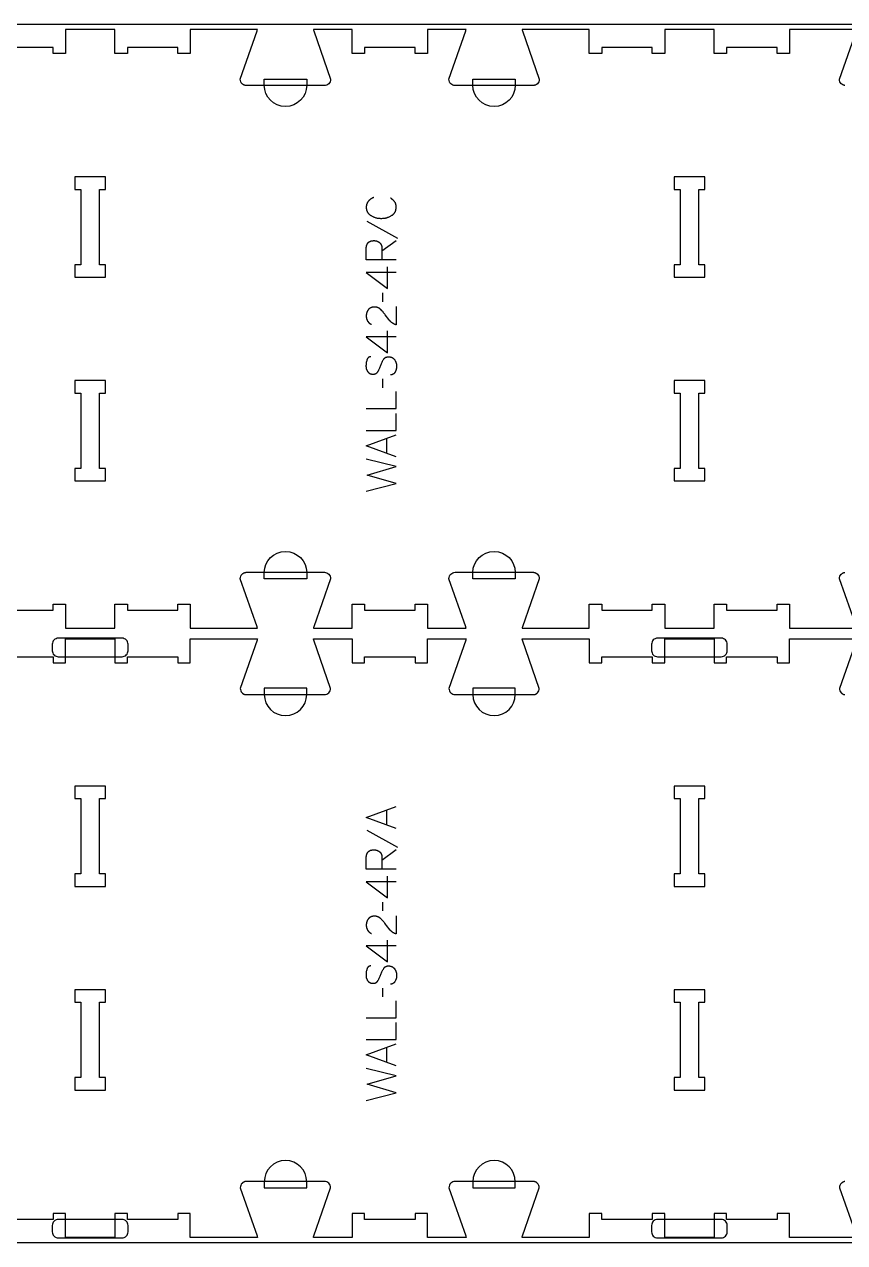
# Model space of a CAD drawing. Extents: x 0 to 4485, y 0 to 10771.
# Drawn here: x 1541 to 2362, y 4349 to 5569 of the extents above; entities that cross this region are included whole.
import ezdxf

# ---------------------------------------------------------------- set-up
doc = ezdxf.new("R2010")
doc.units = 0
for name, color, linetype in [('0_SHEET_SPRUCEPLY_2440X122', 1, 'CONTINUOUS'), ('1_ANYTOOL_1MMDEEP_LABELS_S', 2, 'CONTINUOUS'), ('3_ANYTOOL_CUTTHROUGH_INSID', 4, 'CONTINUOUS'), ('4_ANYTOOL_CUTTHROUGH_OUTSI', 5, 'CONTINUOUS'), ('5_ANYTOOL_HALF_MILL_9MM_IN', 3, 'CONTINUOUS')]:
    doc.layers.add(name, color=color, linetype=linetype)

msp = doc.modelspace()

# ---------------------------------------------------------------- linework, layer by layer
at = {"layer": '0_SHEET_SPRUCEPLY_2440X122'}
msp.add_lwpolyline([(371.7, 5569.4), (371.7, 4349.4), (2811.7, 4349.4), (2811.7, 5569.4)], close=True, dxfattribs=at)
at = {"layer": '1_ANYTOOL_1MMDEEP_LABELS_S', "color": 2}
for points in [[(1890.7, 5396.1), (1890.3, 5396), (1889.9, 5395.8), (1889.5, 5395.6), (1889.1, 5395.4), (1888.7, 5395.2), (1888.4, 5395), (1888, 5394.8), (1887.7, 5394.6), (1887.4, 5394.3), (1887, 5394.1), (1886.7, 5393.8), (1886.4, 5393.5), (1886.1, 5393.3), (1885.8, 5393), (1885.6, 5392.7), (1885.3, 5392.4), (1885.2, 5392.2), (1885, 5392.1), (1884.9, 5391.9), (1884.8, 5391.7), (1884.7, 5391.6), (1884.6, 5391.4), (1884.5, 5391.2), (1884.4, 5391.1), (1884.3, 5390.9), (1884.2, 5390.7), (1884.1, 5390.5), (1884, 5390.3), (1883.9, 5390.2), (1883.8, 5390), (1883.8, 5389.8), (1883.7, 5389.6), (1883.6, 5389.4), (1883.6, 5389.2), (1883.5, 5389), (1883.5, 5388.8), (1883.4, 5388.6), (1883.4, 5388.4), (1883.3, 5388.2), (1883.3, 5388), (1883.3, 5387.8), (1883.2, 5387.6), (1883.2, 5387.4), (1883.2, 5387.1), (1883.2, 5386.9), (1883.2, 5386.7), (1883.2, 5386.5), (1883.2, 5386.3), (1883.2, 5385.9), (1883.2, 5385.6), (1883.2, 5385.3), (1883.2, 5384.9), (1883.3, 5384.6), (1883.3, 5384.3), (1883.4, 5384), (1883.5, 5383.7), (1883.5, 5383.4), (1883.6, 5383.1), (1883.7, 5382.8), (1883.8, 5382.5), (1883.9, 5382.2), (1884, 5382.1), (1884.1, 5381.9), (1884.1, 5381.8), (1884.2, 5381.7), (1884.3, 5381.5), (1884.3, 5381.4), (1884.4, 5381.3), (1884.5, 5381.2), (1884.6, 5381), (1884.7, 5380.9), (1884.7, 5380.8), (1884.8, 5380.7), (1884.9, 5380.5), (1885, 5380.4), (1885.2, 5380.2), (1885.4, 5379.9), (1885.6, 5379.7), (1885.8, 5379.5), (1886, 5379.3), (1886.3, 5379.1), (1886.5, 5378.9), (1886.8, 5378.7), (1887, 5378.5), (1887.3, 5378.3), (1887.6, 5378.1), (1887.9, 5377.9), (1888.5, 5377.6), (1889.1, 5377.3), (1889.7, 5377), (1890.3, 5376.7), (1890.9, 5376.4), (1891.5, 5376.2), (1892.1, 5376), (1892.8, 5375.8), (1893.4, 5375.7), (1894.1, 5375.5), (1894.8, 5375.4), (1895.4, 5375.3), (1896.1, 5375.2), (1896.8, 5375.2), (1897.5, 5375.1), (1898.2, 5375.1), (1898.9, 5375.1), (1899.6, 5375.2), (1900.2, 5375.2), (1900.9, 5375.3), (1901.6, 5375.4), (1902.3, 5375.5), (1902.9, 5375.7), (1903.2, 5375.7), (1903.6, 5375.8), (1903.9, 5375.9), (1904.2, 5376), (1904.5, 5376.1), (1904.8, 5376.2), (1905.1, 5376.3), (1905.5, 5376.5), (1906.1, 5376.7), (1906.7, 5377), (1907.3, 5377.3), (1907.9, 5377.6), (1908.5, 5378), (1908.8, 5378.2), (1909, 5378.3), (1909.3, 5378.5), (1909.6, 5378.7), (1909.8, 5378.9), (1910.1, 5379.1), (1910.3, 5379.4), (1910.5, 5379.6), (1910.7, 5379.8), (1911, 5380), (1911.2, 5380.3), (1911.2, 5380.4), (1911.3, 5380.5), (1911.4, 5380.6), (1911.5, 5380.8), (1911.6, 5380.9), (1911.7, 5381), (1911.8, 5381.2), (1911.8, 5381.3), (1911.9, 5381.4), (1912, 5381.6), (1912.1, 5381.7), (1912.1, 5381.8), (1912.3, 5382.1), (1912.4, 5382.4), (1912.5, 5382.7), (1912.6, 5383), (1912.7, 5383.3), (1912.8, 5383.6), (1912.9, 5383.9), (1912.9, 5384.2), (1913, 5384.5), (1913.1, 5384.9), (1913.1, 5385.2), (1913.1, 5385.5), (1913.2, 5385.9), (1913.2, 5386.2), (1913.2, 5386.6), (1913.2, 5387), (1913.1, 5387.4), (1913.1, 5387.5), (1913.1, 5387.7), (1913.1, 5387.9), (1913.1, 5388.1), (1913, 5388.3), (1913, 5388.4), (1913, 5388.6), (1912.9, 5388.8), (1912.9, 5389), (1912.9, 5389.1), (1912.8, 5389.3), (1912.8, 5389.5), (1912.7, 5389.6), (1912.7, 5389.8), (1912.6, 5389.9), (1912.5, 5390.1), (1912.5, 5390.3), (1912.4, 5390.4), (1912.3, 5390.6), (1912.3, 5390.7), (1912.2, 5390.9), (1912.1, 5391), (1912, 5391.1), (1911.9, 5391.3), (1911.8, 5391.4), (1911.7, 5391.6), (1911.6, 5391.7), (1911.5, 5391.8), (1911.3, 5392.1), (1911.1, 5392.4), (1910.9, 5392.6), (1910.7, 5392.9), (1910.4, 5393.1), (1910.2, 5393.3), (1909.9, 5393.6), (1909.7, 5393.8), (1909.4, 5394), (1909.1, 5394.2), (1908.9, 5394.5), (1908.6, 5394.7), (1908.3, 5394.9), (1908, 5395.1), (1907.7, 5395.3), (1907.3, 5395.4)], [(1883.6, 5372.5), (1914.4, 5355.3)], [(1913.2, 5333.6), (1883.2, 5333.6), (1883.2, 5344.9), (1883.2, 5345.4), (1883.2, 5345.9), (1883.2, 5346.1), (1883.2, 5346.3), (1883.3, 5346.6), (1883.3, 5346.8), (1883.3, 5347), (1883.4, 5347.2), (1883.4, 5347.4), (1883.4, 5347.6), (1883.5, 5347.8), (1883.5, 5348), (1883.6, 5348.2), (1883.7, 5348.4), (1883.7, 5348.6), (1883.8, 5348.8), (1883.9, 5348.9), (1883.9, 5349.1), (1884, 5349.3), (1884.1, 5349.4), (1884.2, 5349.6), (1884.3, 5349.8), (1884.4, 5349.9), (1884.5, 5350.1), (1884.6, 5350.2), (1884.7, 5350.4), (1884.8, 5350.5), (1884.9, 5350.6), (1885, 5350.8), (1885.1, 5350.9), (1885.3, 5351), (1885.4, 5351.1), (1885.5, 5351.2), (1885.7, 5351.4), (1885.8, 5351.5), (1885.9, 5351.6), (1886.1, 5351.7), (1886.2, 5351.8), (1886.4, 5351.8), (1886.6, 5351.9), (1886.7, 5352), (1886.9, 5352.1), (1887.1, 5352.2), (1887.2, 5352.2), (1887.4, 5352.3), (1887.6, 5352.4), (1887.8, 5352.4), (1888, 5352.5), (1888.2, 5352.6), (1888.4, 5352.6), (1888.6, 5352.6), (1888.8, 5352.7), (1889, 5352.7), (1889.2, 5352.8), (1889.4, 5352.8), (1889.6, 5352.8), (1889.8, 5352.8), (1890.1, 5352.8), (1890.5, 5352.9), (1891, 5352.9), (1891.2, 5352.9), (1891.4, 5352.9), (1891.5, 5352.9), (1891.7, 5352.9), (1891.9, 5352.8), (1892.1, 5352.8), (1892.2, 5352.8), (1892.4, 5352.8), (1892.6, 5352.7), (1892.7, 5352.7), (1892.9, 5352.7), (1893.1, 5352.6), (1893.2, 5352.6), (1893.4, 5352.5), (1893.6, 5352.5), (1893.7, 5352.4), (1893.9, 5352.4), (1894, 5352.3), (1894.2, 5352.3), (1894.4, 5352.2), (1894.5, 5352.1), (1894.7, 5352), (1894.8, 5352), (1895, 5351.9), (1895.1, 5351.8), (1895.3, 5351.7), (1895.5, 5351.6), (1895.6, 5351.5), (1895.8, 5351.4), (1895.9, 5351.3), (1896.1, 5351.2), (1896.2, 5351.1), (1896.3, 5351), (1896.5, 5350.9), (1896.6, 5350.8), (1896.8, 5350.6), (1896.9, 5350.5), (1897, 5350.4), (1897.1, 5350.3), (1897.2, 5350.1), (1897.3, 5350), (1897.5, 5349.9), (1897.6, 5349.7), (1897.7, 5349.6), (1897.7, 5349.5), (1897.8, 5349.3), (1897.9, 5349.2), (1898, 5349), (1898.1, 5348.9), (1898.1, 5348.7), (1898.2, 5348.6), (1898.3, 5348.4), (1898.3, 5348.2), (1898.4, 5348.1), (1898.4, 5347.9), (1898.5, 5347.7), (1898.5, 5347.6), (1898.5, 5347.4), (1898.6, 5347.2), (1898.6, 5347.1), (1898.6, 5346.9), (1898.6, 5346.7), (1898.6, 5346.5), (1898.7, 5344.6), (1898.7, 5342.6), (1898.7, 5333.6)], [(1898.7, 5342.6), (1913.2, 5353)], [(1913.2, 5320.8), (1883.1, 5320.8), (1904.5, 5304.8)], [(1904.5, 5304.8), (1904.5, 5326.6)], [(1899.3, 5300.5), (1899.4, 5291.7)], [(1913.1, 5286.8), (1913.1, 5268.5), (1912.6, 5268.6), (1912.4, 5268.7), (1912.2, 5268.8), (1912, 5268.9), (1911.7, 5269), (1911.5, 5269.1), (1911.3, 5269.2), (1911.1, 5269.3), (1910.9, 5269.4), (1910.7, 5269.5), (1910.5, 5269.6), (1910.3, 5269.7), (1910.1, 5269.8), (1909.9, 5269.9), (1909.7, 5270.1), (1909.5, 5270.2), (1909.3, 5270.3), (1909.1, 5270.5), (1909, 5270.6), (1908.8, 5270.7), (1908.6, 5270.9), (1908.4, 5271), (1908.2, 5271.2), (1908.1, 5271.3), (1907.9, 5271.5), (1907.7, 5271.7), (1907.6, 5271.8), (1907.4, 5272), (1907.3, 5272.2), (1906.9, 5272.5), (1905.7, 5274), (1904.5, 5275.5), (1903.4, 5277), (1902.2, 5278.5), (1901.7, 5279.3), (1901.1, 5280), (1900.5, 5280.7), (1900, 5281.4), (1899.4, 5282.1), (1898.8, 5282.7), (1898.1, 5283.4), (1897.5, 5284), (1897.4, 5284.1), (1897.2, 5284.3), (1897.1, 5284.4), (1896.9, 5284.5), (1896.7, 5284.6), (1896.6, 5284.8), (1896.4, 5284.9), (1896.2, 5285), (1896, 5285.1), (1895.9, 5285.2), (1895.7, 5285.3), (1895.5, 5285.4), (1895.3, 5285.5), (1895.1, 5285.6), (1894.9, 5285.7), (1894.8, 5285.7), (1894.6, 5285.8), (1894.4, 5285.9), (1894.2, 5285.9), (1894, 5286), (1893.8, 5286), (1893.6, 5286.1), (1893.4, 5286.1), (1893.2, 5286.2), (1892.9, 5286.2), (1892.7, 5286.2), (1892.5, 5286.3), (1892.3, 5286.3), (1892.1, 5286.3), (1891.9, 5286.3), (1891.6, 5286.3), (1891.4, 5286.3), (1891.2, 5286.3), (1890.9, 5286.3), (1890.7, 5286.3), (1890.4, 5286.3), (1890.2, 5286.3), (1890, 5286.2), (1889.7, 5286.2), (1889.5, 5286.2), (1889.3, 5286.1), (1889.1, 5286.1), (1888.9, 5286), (1888.7, 5286), (1888.4, 5285.9), (1888.2, 5285.8), (1888, 5285.8), (1887.9, 5285.7), (1887.7, 5285.6), (1887.5, 5285.5), (1887.3, 5285.4), (1887.1, 5285.3), (1886.9, 5285.2), (1886.8, 5285.1), (1886.6, 5285), (1886.4, 5284.9), (1886.3, 5284.8), (1886.1, 5284.7), (1886, 5284.5), (1885.8, 5284.4), (1885.7, 5284.2), (1885.5, 5284.1), (1885.4, 5283.9), (1885.3, 5283.8), (1885.1, 5283.6), (1885, 5283.5), (1884.9, 5283.3), (1884.8, 5283.1), (1884.7, 5283), (1884.6, 5282.8), (1884.5, 5282.6), (1884.4, 5282.4), (1884.3, 5282.3), (1884.2, 5282.1), (1884.1, 5281.9), (1884, 5281.7), (1883.9, 5281.5), (1883.8, 5281.3), (1883.8, 5281.1), (1883.7, 5280.9), (1883.6, 5280.7), (1883.6, 5280.5), (1883.5, 5280.3), (1883.5, 5280.1), (1883.4, 5279.9), (1883.4, 5279.7), (1883.3, 5279.5), (1883.3, 5279.3), (1883.3, 5279), (1883.2, 5278.8), (1883.2, 5278.6), (1883.2, 5278.4), (1883.2, 5278.1), (1883.2, 5277.9), (1883.2, 5277.4), (1883.2, 5277), (1883.2, 5276.7), (1883.2, 5276.3), (1883.3, 5276), (1883.3, 5275.6), (1883.4, 5275.3), (1883.4, 5275), (1883.5, 5274.7), (1883.6, 5274.3), (1883.6, 5274.2), (1883.7, 5274), (1883.7, 5273.9), (1883.8, 5273.7), (1883.8, 5273.6), (1883.9, 5273.4), (1884, 5273.3), (1884, 5273.2), (1884.1, 5273), (1884.1, 5272.9), (1884.2, 5272.7), (1884.3, 5272.6), (1884.4, 5272.5), (1884.4, 5272.3), (1884.5, 5272.2), (1884.6, 5272.1), (1884.7, 5271.9), (1884.8, 5271.8), (1884.9, 5271.7), (1885, 5271.6), (1885.1, 5271.4), (1885.2, 5271.3), (1885.3, 5271.2), (1885.4, 5271.1), (1885.5, 5271), (1885.6, 5270.9), (1885.7, 5270.7), (1885.8, 5270.6), (1885.9, 5270.5), (1886, 5270.4), (1886.2, 5270.3), (1886.3, 5270.2), (1886.5, 5270), (1886.8, 5269.8), (1887.1, 5269.6), (1887.4, 5269.4), (1887.7, 5269.3), (1888, 5269.1), (1888.3, 5268.9)], [(1904.5, 5240.6), (1904.5, 5262.4)], [(1913.2, 5256.6), (1883.1, 5256.6), (1904.5, 5240.6)], [(1887.8, 5236.6), (1887.6, 5236.6), (1887.5, 5236.6), (1887.4, 5236.6), (1887.3, 5236.5), (1887.2, 5236.5), (1887.1, 5236.5), (1887, 5236.5), (1886.9, 5236.5), (1886.9, 5236.5), (1886.8, 5236.5), (1886.7, 5236.4), (1886.6, 5236.4), (1886.5, 5236.4), (1886.4, 5236.4), (1886.4, 5236.4), (1886.3, 5236.3), (1886.2, 5236.3), (1886.1, 5236.3), (1886.1, 5236.2), (1886, 5236.2), (1885.9, 5236.2), (1885.8, 5236.1), (1885.8, 5236.1), (1885.7, 5236.1), (1885.6, 5236), (1885.6, 5236), (1885.5, 5235.9), (1885.4, 5235.9), (1885.4, 5235.8), (1885.3, 5235.8), (1885.2, 5235.7), (1885.2, 5235.7), (1885.1, 5235.6), (1885.1, 5235.6), (1885, 5235.5), (1884.9, 5235.5), (1884.9, 5235.4), (1884.8, 5235.3), (1884.8, 5235.3), (1884.7, 5235.2), (1884.7, 5235.2), (1884.6, 5235.1), (1884.6, 5235), (1884.5, 5234.9), (1884.5, 5234.9), (1884.4, 5234.8), (1884.4, 5234.7), (1884.3, 5234.6), (1884.3, 5234.6), (1884.2, 5234.5), (1884.2, 5234.4), (1884.1, 5234.2), (1884, 5234.1), (1884, 5233.9), (1883.9, 5233.7), (1883.8, 5233.5), (1883.8, 5233.3), (1883.6, 5232.5), (1883.4, 5231.7), (1883.2, 5230.9), (1883.1, 5230.1), (1883, 5229.7), (1883, 5229.4), (1882.9, 5229), (1882.9, 5228.6), (1882.9, 5228.3), (1882.8, 5227.9), (1882.8, 5227.5), (1882.8, 5227.2), (1882.8, 5227), (1882.8, 5226.8), (1882.8, 5226.6), (1882.9, 5226.4), (1882.9, 5226.2), (1882.9, 5226), (1882.9, 5225.8), (1882.9, 5225.7), (1883, 5225.5), (1883, 5225.3), (1883, 5225.1), (1883.1, 5224.9), (1883.1, 5224.7), (1883.2, 5224.6), (1883.2, 5224.4), (1883.3, 5224.2), (1883.3, 5224), (1883.4, 5223.9), (1883.5, 5223.7), (1883.5, 5223.5), (1883.6, 5223.4), (1883.7, 5223.2), (1883.8, 5223), (1883.9, 5222.8), (1883.9, 5222.7), (1884, 5222.5), (1884.1, 5222.4), (1884.2, 5222.2), (1884.3, 5222), (1884.4, 5221.9), (1884.5, 5221.7), (1884.7, 5221.6), (1884.8, 5221.4), (1884.9, 5221.3), (1885, 5221.1), (1885.1, 5221), (1885.3, 5220.8), (1885.4, 5220.7), (1885.5, 5220.6), (1885.7, 5220.5), (1885.8, 5220.4), (1885.9, 5220.3), (1886.1, 5220.1), (1886.2, 5220.1), (1886.4, 5220), (1886.5, 5219.9), (1886.7, 5219.8), (1886.9, 5219.7), (1887, 5219.6), (1887.2, 5219.6), (1887.4, 5219.5), (1887.5, 5219.4), (1887.7, 5219.4), (1887.9, 5219.3), (1888.1, 5219.3), (1888.3, 5219.2), (1888.5, 5219.2), (1888.6, 5219.2), (1888.8, 5219.1), (1889, 5219.1), (1889.2, 5219.1), (1889.4, 5219.1), (1889.6, 5219.1), (1889.9, 5219.1), (1890.1, 5219.1), (1890.3, 5219.1), (1890.5, 5219.1), (1890.7, 5219.1), (1890.9, 5219.1), (1891.1, 5219.2), (1891.3, 5219.2), (1891.5, 5219.3), (1891.7, 5219.3), (1891.8, 5219.4), (1892, 5219.4), (1892.2, 5219.5), (1892.3, 5219.5), (1892.4, 5219.5), (1892.5, 5219.6), (1892.5, 5219.6), (1892.6, 5219.7), (1892.7, 5219.7), (1892.8, 5219.7), (1892.9, 5219.8), (1892.9, 5219.8), (1893, 5219.9), (1893.1, 5219.9), (1893.2, 5220), (1893.2, 5220), (1893.3, 5220.1), (1893.4, 5220.1), (1893.5, 5220.2), (1893.5, 5220.2), (1893.6, 5220.3), (1893.7, 5220.4), (1893.7, 5220.4), (1893.8, 5220.5), (1893.9, 5220.5), (1893.9, 5220.6), (1894, 5220.7), (1894.1, 5220.8), (1894.3, 5220.9), (1894.4, 5221.1), (1894.5, 5221.2), (1894.6, 5221.4), (1894.7, 5221.6), (1894.8, 5221.7), (1894.9, 5221.9), (1895.3, 5222.6), (1895.7, 5223.4), (1896.1, 5224.1), (1896.4, 5224.9), (1896.8, 5225.6), (1897.1, 5226.4), (1897.4, 5227.3), (1897.7, 5228.1), (1898, 5228.9), (1898.4, 5229.7), (1898.7, 5230.5), (1899.1, 5231.3), (1899.4, 5232), (1899.8, 5232.7), (1900.2, 5233.4), (1900.7, 5234.1), (1900.8, 5234.3), (1900.9, 5234.4), (1901, 5234.6), (1901.1, 5234.7), (1901.1, 5234.8), (1901.2, 5234.8), (1901.2, 5234.9), (1901.3, 5235), (1901.4, 5235), (1901.4, 5235.1), (1901.5, 5235.2), (1901.6, 5235.2), (1901.6, 5235.3), (1901.7, 5235.3), (1901.8, 5235.4), (1901.9, 5235.5), (1901.9, 5235.5), (1902, 5235.6), (1902.1, 5235.6), (1902.2, 5235.7), (1902.2, 5235.7), (1902.3, 5235.8), (1902.4, 5235.8), (1902.5, 5235.9), (1902.5, 5235.9), (1902.6, 5236), (1902.7, 5236), (1902.8, 5236), (1902.9, 5236.1), (1903, 5236.1), (1903, 5236.1), (1903.1, 5236.2), (1903.2, 5236.2), (1903.3, 5236.2), (1903.4, 5236.3), (1903.5, 5236.3), (1903.6, 5236.3), (1903.8, 5236.4), (1904, 5236.4), (1904.2, 5236.5), (1904.4, 5236.5), (1904.6, 5236.5), (1904.8, 5236.5), (1905, 5236.5), (1905.2, 5236.6), (1905.4, 5236.6), (1905.6, 5236.5), (1905.9, 5236.5), (1906.1, 5236.5), (1906.3, 5236.5), (1906.6, 5236.5), (1906.8, 5236.4), (1907, 5236.4), (1907.2, 5236.4), (1907.4, 5236.3), (1907.6, 5236.3), (1907.8, 5236.2), (1908, 5236.2), (1908.2, 5236.1), (1908.4, 5236), (1908.6, 5235.9), (1908.8, 5235.9), (1909, 5235.8), (1909.2, 5235.7), (1909.4, 5235.6), (1909.5, 5235.5), (1909.7, 5235.4), (1909.9, 5235.3), (1910, 5235.1), (1910.2, 5235), (1910.3, 5234.9), (1910.5, 5234.8), (1910.6, 5234.6), (1910.8, 5234.5), (1910.9, 5234.3), (1911, 5234.2), (1911.2, 5234), (1911.3, 5233.9), (1911.4, 5233.7), (1911.5, 5233.5), (1911.7, 5233.4), (1911.9, 5233), (1912.1, 5232.6), (1912.3, 5232.3), (1912.5, 5231.9), (1912.6, 5231.5), (1912.8, 5231.1), (1912.8, 5230.9), (1912.9, 5230.8), (1913, 5230.6), (1913, 5230.4), (1913.1, 5230.2), (1913.1, 5230), (1913.2, 5229.8), (1913.2, 5229.6), (1913.3, 5229.4), (1913.3, 5229.2), (1913.4, 5229), (1913.4, 5228.8), (1913.4, 5228.6), (1913.4, 5228.4), (1913.5, 5228), (1913.5, 5227.6), (1913.5, 5227.2), (1913.5, 5226.7), (1913.5, 5226.3), (1913.5, 5225.9), (1913.4, 5225.5), (1913.4, 5225.1), (1913.3, 5224.7), (1913.2, 5224.4), (1913.2, 5224), (1913, 5223.6), (1912.9, 5223.2), (1912.8, 5222.9), (1912.7, 5222.5), (1912.5, 5222.1), (1912.3, 5221.8), (1912.2, 5221.4), (1912, 5221.1), (1911.9, 5220.9), (1911.8, 5220.8), (1911.7, 5220.6), (1911.6, 5220.5), (1911.4, 5220.3), (1911.3, 5220.2), (1911.2, 5220), (1911.1, 5219.9), (1911, 5219.8), (1910.8, 5219.6), (1910.7, 5219.5), (1910.6, 5219.4), (1910.5, 5219.4), (1910.4, 5219.3), (1910.4, 5219.3), (1910.3, 5219.2), (1910.2, 5219.2), (1910.2, 5219.1), (1910.1, 5219.1), (1910, 5219), (1909.9, 5219), (1909.9, 5219), (1909.8, 5218.9), (1909.7, 5218.9), (1909.6, 5218.8), (1909.6, 5218.8), (1909.5, 5218.8), (1909.4, 5218.7), (1909.3, 5218.7), (1909.2, 5218.7), (1909.2, 5218.6), (1909.1, 5218.6), (1908.9, 5218.6), (1908.8, 5218.5), (1908.6, 5218.5), (1908.4, 5218.4), (1908.2, 5218.4), (1908.1, 5218.4), (1907.9, 5218.4), (1907.7, 5218.4), (1907.5, 5218.4), (1907.3, 5218.4)], [(1899.3, 5214.3), (1899.4, 5205.5)], [(1883.2, 5184.6), (1913.2, 5184.6), (1913.2, 5201.7)], [(1883.2, 5162.8), (1913.2, 5162.8), (1913.2, 5179.9)], [(1913.2, 5136.5), (1883.2, 5147.4), (1913.2, 5158.5)], [(1903.6, 5140), (1903.6, 5154.9)], [(1883.2, 5101.8), (1913.2, 5109.5), (1884.1, 5118), (1913.2, 5126.5), (1883.2, 5134)], [(1913.2, 4764.2), (1883.2, 4775.1), (1913.2, 4786.1)], [(1903.6, 4767.7), (1903.6, 4782.6)], [(1883.7, 4762.5), (1914.4, 4745.3)], [(1913.2, 4723.5), (1883.2, 4723.5), (1883.2, 4734.9), (1883.2, 4735.4), (1883.2, 4735.9), (1883.2, 4736.1), (1883.3, 4736.3), (1883.3, 4736.5), (1883.3, 4736.8), (1883.4, 4737), (1883.4, 4737.2), (1883.4, 4737.4), (1883.5, 4737.6), (1883.5, 4737.8), (1883.6, 4738), (1883.6, 4738.2), (1883.7, 4738.4), (1883.7, 4738.6), (1883.8, 4738.7), (1883.9, 4738.9), (1884, 4739.1), (1884, 4739.3), (1884.1, 4739.4), (1884.2, 4739.6), (1884.3, 4739.7), (1884.4, 4739.9), (1884.5, 4740), (1884.6, 4740.2), (1884.7, 4740.3), (1884.8, 4740.5), (1884.9, 4740.6), (1885, 4740.7), (1885.2, 4740.9), (1885.3, 4741), (1885.4, 4741.1), (1885.5, 4741.2), (1885.7, 4741.3), (1885.8, 4741.4), (1886, 4741.5), (1886.1, 4741.6), (1886.3, 4741.7), (1886.4, 4741.8), (1886.6, 4741.9), (1886.7, 4742), (1886.9, 4742.1), (1887.1, 4742.2), (1887.2, 4742.2), (1887.4, 4742.3), (1887.6, 4742.4), (1887.8, 4742.4), (1888, 4742.5), (1888.2, 4742.5), (1888.4, 4742.6), (1888.6, 4742.6), (1888.8, 4742.7), (1889, 4742.7), (1889.2, 4742.7), (1889.4, 4742.8), (1889.6, 4742.8), (1889.9, 4742.8), (1890.1, 4742.8), (1890.6, 4742.9), (1891, 4742.9), (1891.2, 4742.9), (1891.4, 4742.9), (1891.6, 4742.8), (1891.7, 4742.8), (1891.9, 4742.8), (1892.1, 4742.8), (1892.3, 4742.8), (1892.4, 4742.7), (1892.6, 4742.7), (1892.8, 4742.7), (1892.9, 4742.6), (1893.1, 4742.6), (1893.3, 4742.6), (1893.4, 4742.5), (1893.6, 4742.5), (1893.7, 4742.4), (1893.9, 4742.4), (1894.1, 4742.3), (1894.2, 4742.2), (1894.4, 4742.2), (1894.5, 4742.1), (1894.7, 4742), (1894.9, 4741.9), (1895, 4741.9), (1895.2, 4741.8), (1895.3, 4741.7), (1895.5, 4741.6), (1895.6, 4741.5), (1895.8, 4741.4), (1895.9, 4741.3), (1896.1, 4741.2), (1896.2, 4741.1), (1896.4, 4741), (1896.5, 4740.9), (1896.6, 4740.7), (1896.8, 4740.6), (1896.9, 4740.5), (1897, 4740.4), (1897.1, 4740.2), (1897.3, 4740.1), (1897.4, 4740), (1897.5, 4739.8), (1897.6, 4739.7), (1897.7, 4739.6), (1897.8, 4739.4), (1897.9, 4739.3), (1897.9, 4739.1), (1898, 4739), (1898.1, 4738.8), (1898.2, 4738.7), (1898.2, 4738.5), (1898.3, 4738.4), (1898.3, 4738.2), (1898.4, 4738.1), (1898.4, 4737.9), (1898.5, 4737.7), (1898.5, 4737.6), (1898.6, 4737.4), (1898.6, 4737.2), (1898.6, 4737), (1898.6, 4736.9), (1898.6, 4736.7), (1898.7, 4736.5), (1898.7, 4734.6), (1898.8, 4732.5), (1898.8, 4723.6)], [(1898.8, 4732.5), (1913.2, 4743)], [(1913.2, 4710.8), (1883.2, 4710.8), (1904.5, 4694.8)], [(1904.5, 4694.8), (1904.5, 4716.5)], [(1899.3, 4690.5), (1899.4, 4681.7)], [(1913.2, 4676.8), (1913.1, 4658.5), (1912.7, 4658.6), (1912.4, 4658.7), (1912.2, 4658.8), (1912, 4658.9), (1911.8, 4659), (1911.6, 4659), (1911.3, 4659.1), (1911.1, 4659.2), (1910.9, 4659.3), (1910.7, 4659.5), (1910.5, 4659.6), (1910.3, 4659.7), (1910.1, 4659.8), (1909.9, 4659.9), (1909.7, 4660), (1909.5, 4660.2), (1909.3, 4660.3), (1909.2, 4660.4), (1909, 4660.6), (1908.8, 4660.7), (1908.6, 4660.9), (1908.4, 4661), (1908.3, 4661.2), (1908.1, 4661.3), (1907.9, 4661.5), (1907.8, 4661.6), (1907.6, 4661.8), (1907.4, 4662), (1907.3, 4662.2), (1907, 4662.5), (1905.7, 4664), (1904.6, 4665.5), (1903.4, 4667), (1902.3, 4668.5), (1901.7, 4669.3), (1901.1, 4670), (1900.6, 4670.7), (1900, 4671.4), (1899.4, 4672.1), (1898.8, 4672.7), (1898.2, 4673.3), (1897.6, 4673.9), (1897.4, 4674.1), (1897.2, 4674.2), (1897.1, 4674.4), (1896.9, 4674.5), (1896.7, 4674.6), (1896.6, 4674.7), (1896.4, 4674.9), (1896.2, 4675), (1896.1, 4675.1), (1895.9, 4675.2), (1895.7, 4675.3), (1895.5, 4675.4), (1895.3, 4675.5), (1895.2, 4675.6), (1895, 4675.6), (1894.8, 4675.7), (1894.6, 4675.8), (1894.4, 4675.8), (1894.2, 4675.9), (1894, 4676), (1893.8, 4676), (1893.6, 4676.1), (1893.4, 4676.1), (1893.2, 4676.2), (1893, 4676.2), (1892.7, 4676.2), (1892.5, 4676.2), (1892.3, 4676.3), (1892.1, 4676.3), (1891.9, 4676.3), (1891.7, 4676.3), (1891.4, 4676.3), (1891.2, 4676.3), (1890.9, 4676.3), (1890.7, 4676.3), (1890.4, 4676.3), (1890.2, 4676.2), (1890, 4676.2), (1889.8, 4676.2), (1889.5, 4676.1), (1889.3, 4676.1), (1889.1, 4676.1), (1888.9, 4676), (1888.7, 4675.9), (1888.5, 4675.9), (1888.3, 4675.8), (1888.1, 4675.7), (1887.9, 4675.7), (1887.7, 4675.6), (1887.5, 4675.5), (1887.3, 4675.4), (1887.1, 4675.3), (1887, 4675.2), (1886.8, 4675.1), (1886.6, 4675), (1886.5, 4674.9), (1886.3, 4674.8), (1886.2, 4674.6), (1886, 4674.5), (1885.9, 4674.4), (1885.7, 4674.2), (1885.6, 4674.1), (1885.4, 4673.9), (1885.3, 4673.8), (1885.2, 4673.6), (1885, 4673.5), (1884.9, 4673.3), (1884.8, 4673.1), (1884.7, 4672.9), (1884.6, 4672.8), (1884.5, 4672.6), (1884.4, 4672.4), (1884.3, 4672.2), (1884.2, 4672.1), (1884.1, 4671.9), (1884, 4671.7), (1883.9, 4671.5), (1883.9, 4671.3), (1883.8, 4671.1), (1883.7, 4670.9), (1883.7, 4670.7), (1883.6, 4670.5), (1883.5, 4670.3), (1883.5, 4670.1), (1883.4, 4669.9), (1883.4, 4669.7), (1883.4, 4669.5), (1883.3, 4669.2), (1883.3, 4669), (1883.3, 4668.8), (1883.2, 4668.6), (1883.2, 4668.3), (1883.2, 4668.1), (1883.2, 4667.9), (1883.2, 4667.4), (1883.2, 4667), (1883.2, 4666.7), (1883.2, 4666.3), (1883.3, 4666), (1883.3, 4665.6), (1883.4, 4665.3), (1883.4, 4665), (1883.5, 4664.6), (1883.6, 4664.3), (1883.6, 4664.2), (1883.7, 4664), (1883.7, 4663.9), (1883.8, 4663.7), (1883.9, 4663.6), (1883.9, 4663.4), (1884, 4663.3), (1884, 4663.1), (1884.1, 4663), (1884.2, 4662.9), (1884.2, 4662.7), (1884.3, 4662.6), (1884.4, 4662.4), (1884.5, 4662.3), (1884.6, 4662.2), (1884.6, 4662), (1884.7, 4661.9), (1884.8, 4661.8), (1884.9, 4661.7), (1885, 4661.5), (1885.1, 4661.4), (1885.2, 4661.3), (1885.3, 4661.2), (1885.4, 4661.1), (1885.5, 4660.9), (1885.6, 4660.8), (1885.7, 4660.7), (1885.8, 4660.6), (1885.9, 4660.5), (1886.1, 4660.4), (1886.2, 4660.3), (1886.3, 4660.2), (1886.6, 4660), (1886.8, 4659.8), (1887.1, 4659.6), (1887.4, 4659.4), (1887.7, 4659.2), (1888, 4659.1), (1888.3, 4658.9)], [(1904.5, 4630.6), (1904.5, 4652.3)], [(1913.2, 4646.6), (1883.2, 4646.6), (1904.5, 4630.6)], [(1887.8, 4626.5), (1887.6, 4626.5), (1887.5, 4626.5), (1887.4, 4626.5), (1887.3, 4626.5), (1887.2, 4626.5), (1887.1, 4626.5), (1887.1, 4626.5), (1887, 4626.5), (1886.9, 4626.5), (1886.8, 4626.4), (1886.7, 4626.4), (1886.6, 4626.4), (1886.6, 4626.4), (1886.5, 4626.4), (1886.4, 4626.3), (1886.3, 4626.3), (1886.2, 4626.3), (1886.2, 4626.3), (1886.1, 4626.2), (1886, 4626.2), (1885.9, 4626.2), (1885.9, 4626.1), (1885.8, 4626.1), (1885.7, 4626), (1885.7, 4626), (1885.6, 4626), (1885.5, 4625.9), (1885.5, 4625.9), (1885.4, 4625.8), (1885.3, 4625.8), (1885.3, 4625.7), (1885.2, 4625.7), (1885.1, 4625.6), (1885.1, 4625.6), (1885, 4625.5), (1885, 4625.4), (1884.9, 4625.4), (1884.9, 4625.3), (1884.8, 4625.3), (1884.7, 4625.2), (1884.7, 4625.1), (1884.6, 4625.1), (1884.6, 4625), (1884.5, 4624.9), (1884.5, 4624.9), (1884.4, 4624.8), (1884.4, 4624.7), (1884.4, 4624.6), (1884.3, 4624.5), (1884.3, 4624.5), (1884.2, 4624.4), (1884.1, 4624.2), (1884.1, 4624), (1884, 4623.9), (1883.9, 4623.7), (1883.9, 4623.5), (1883.8, 4623.3), (1883.6, 4622.5), (1883.4, 4621.7), (1883.2, 4620.9), (1883.1, 4620.1), (1883, 4619.7), (1883, 4619.3), (1882.9, 4619), (1882.9, 4618.6), (1882.9, 4618.2), (1882.9, 4617.9), (1882.9, 4617.5), (1882.9, 4617.2), (1882.9, 4617), (1882.9, 4616.8), (1882.9, 4616.6), (1882.9, 4616.4), (1882.9, 4616.2), (1882.9, 4616), (1882.9, 4615.8), (1883, 4615.6), (1883, 4615.4), (1883, 4615.3), (1883.1, 4615.1), (1883.1, 4614.9), (1883.2, 4614.7), (1883.2, 4614.5), (1883.3, 4614.4), (1883.3, 4614.2), (1883.4, 4614), (1883.4, 4613.8), (1883.5, 4613.7), (1883.6, 4613.5), (1883.6, 4613.3), (1883.7, 4613.2), (1883.8, 4613), (1883.9, 4612.8), (1884, 4612.7), (1884.1, 4612.5), (1884.1, 4612.3), (1884.2, 4612.2), (1884.3, 4612), (1884.5, 4611.9), (1884.6, 4611.7), (1884.7, 4611.5), (1884.8, 4611.4), (1884.9, 4611.2), (1885, 4611.1), (1885.2, 4611), (1885.3, 4610.8), (1885.4, 4610.7), (1885.5, 4610.6), (1885.7, 4610.5), (1885.8, 4610.3), (1886, 4610.2), (1886.1, 4610.1), (1886.3, 4610), (1886.4, 4609.9), (1886.6, 4609.8), (1886.7, 4609.8), (1886.9, 4609.7), (1887.1, 4609.6), (1887.2, 4609.5), (1887.4, 4609.5), (1887.6, 4609.4), (1887.7, 4609.4), (1887.9, 4609.3), (1888.1, 4609.3), (1888.3, 4609.2), (1888.5, 4609.2), (1888.7, 4609.1), (1888.9, 4609.1), (1889.1, 4609.1), (1889.3, 4609.1), (1889.5, 4609.1), (1889.7, 4609.1), (1889.9, 4609.1), (1890.1, 4609.1), (1890.3, 4609.1), (1890.5, 4609.1), (1890.7, 4609.1), (1890.9, 4609.1), (1891.1, 4609.2), (1891.3, 4609.2), (1891.5, 4609.2), (1891.7, 4609.3), (1891.9, 4609.3), (1892, 4609.4), (1892.2, 4609.5), (1892.3, 4609.5), (1892.4, 4609.5), (1892.5, 4609.6), (1892.6, 4609.6), (1892.6, 4609.6), (1892.7, 4609.7), (1892.8, 4609.7), (1892.9, 4609.8), (1893, 4609.8), (1893, 4609.9), (1893.1, 4609.9), (1893.2, 4610), (1893.3, 4610), (1893.3, 4610.1), (1893.4, 4610.1), (1893.5, 4610.2), (1893.6, 4610.2), (1893.6, 4610.3), (1893.7, 4610.3), (1893.8, 4610.4), (1893.8, 4610.5), (1893.9, 4610.5), (1894, 4610.6), (1894, 4610.6), (1894.2, 4610.8), (1894.3, 4610.9), (1894.4, 4611.1), (1894.5, 4611.2), (1894.6, 4611.4), (1894.7, 4611.5), (1894.8, 4611.7), (1894.9, 4611.9), (1895.3, 4612.6), (1895.7, 4613.3), (1896.1, 4614.1), (1896.4, 4614.8), (1896.8, 4615.6), (1897.1, 4616.4), (1897.4, 4617.2), (1897.7, 4618.1), (1898.1, 4618.9), (1898.4, 4619.7), (1898.7, 4620.5), (1899.1, 4621.2), (1899.5, 4622), (1899.9, 4622.7), (1900.3, 4623.4), (1900.7, 4624.1), (1900.8, 4624.3), (1900.9, 4624.4), (1901, 4624.6), (1901.1, 4624.7), (1901.1, 4624.7), (1901.2, 4624.8), (1901.3, 4624.9), (1901.3, 4624.9), (1901.4, 4625), (1901.5, 4625.1), (1901.5, 4625.1), (1901.6, 4625.2), (1901.7, 4625.3), (1901.7, 4625.3), (1901.8, 4625.4), (1901.9, 4625.4), (1901.9, 4625.5), (1902, 4625.5), (1902.1, 4625.6), (1902.2, 4625.7), (1902.3, 4625.7), (1902.3, 4625.8), (1902.4, 4625.8), (1902.5, 4625.8), (1902.6, 4625.9), (1902.6, 4625.9), (1902.7, 4626), (1902.8, 4626), (1902.9, 4626.1), (1903, 4626.1), (1903.1, 4626.1), (1903.2, 4626.2), (1903.2, 4626.2), (1903.3, 4626.2), (1903.4, 4626.2), (1903.5, 4626.3), (1903.6, 4626.3), (1903.8, 4626.4), (1904, 4626.4), (1904.2, 4626.4), (1904.4, 4626.5), (1904.6, 4626.5), (1904.8, 4626.5), (1905, 4626.5), (1905.2, 4626.5), (1905.4, 4626.5), (1905.7, 4626.5), (1905.9, 4626.5), (1906.1, 4626.5), (1906.4, 4626.5), (1906.6, 4626.5), (1906.8, 4626.4), (1907, 4626.4), (1907.2, 4626.3), (1907.5, 4626.3), (1907.7, 4626.2), (1907.9, 4626.2), (1908.1, 4626.1), (1908.3, 4626.1), (1908.5, 4626), (1908.7, 4625.9), (1908.8, 4625.8), (1909, 4625.7), (1909.2, 4625.7), (1909.4, 4625.6), (1909.5, 4625.5), (1909.7, 4625.3), (1909.9, 4625.2), (1910, 4625.1), (1910.2, 4625), (1910.3, 4624.9), (1910.5, 4624.7), (1910.6, 4624.6), (1910.8, 4624.5), (1910.9, 4624.3), (1911.1, 4624.2), (1911.2, 4624), (1911.3, 4623.8), (1911.4, 4623.7), (1911.6, 4623.5), (1911.7, 4623.3), (1911.9, 4623), (1912.1, 4622.6), (1912.3, 4622.2), (1912.5, 4621.9), (1912.6, 4621.5), (1912.8, 4621.1), (1912.9, 4620.9), (1912.9, 4620.7), (1913, 4620.5), (1913.1, 4620.3), (1913.1, 4620.2), (1913.2, 4620), (1913.2, 4619.8), (1913.3, 4619.6), (1913.3, 4619.4), (1913.3, 4619.2), (1913.4, 4619), (1913.4, 4618.8), (1913.4, 4618.6), (1913.5, 4618.4), (1913.5, 4618), (1913.5, 4617.6), (1913.5, 4617.1), (1913.5, 4616.7), (1913.5, 4616.3), (1913.5, 4615.9), (1913.5, 4615.5), (1913.4, 4615.1), (1913.3, 4614.7), (1913.3, 4614.3), (1913.2, 4614), (1913.1, 4613.6), (1913, 4613.2), (1912.8, 4612.8), (1912.7, 4612.5), (1912.5, 4612.1), (1912.4, 4611.8), (1912.2, 4611.4), (1912, 4611.1), (1911.9, 4610.9), (1911.8, 4610.7), (1911.7, 4610.6), (1911.6, 4610.4), (1911.5, 4610.3), (1911.3, 4610.1), (1911.2, 4610), (1911.1, 4609.9), (1911, 4609.7), (1910.9, 4609.6), (1910.7, 4609.5), (1910.6, 4609.4), (1910.5, 4609.3), (1910.5, 4609.3), (1910.4, 4609.2), (1910.3, 4609.2), (1910.3, 4609.1), (1910.2, 4609.1), (1910.1, 4609.1), (1910, 4609), (1910, 4609), (1909.9, 4608.9), (1909.8, 4608.9), (1909.7, 4608.9), (1909.7, 4608.8), (1909.6, 4608.8), (1909.5, 4608.7), (1909.4, 4608.7), (1909.3, 4608.7), (1909.3, 4608.7), (1909.2, 4608.6), (1909.1, 4608.6), (1908.9, 4608.5), (1908.8, 4608.5), (1908.6, 4608.5), (1908.4, 4608.4), (1908.3, 4608.4), (1908.1, 4608.4), (1907.9, 4608.4), (1907.7, 4608.3), (1907.5, 4608.3), (1907.3, 4608.3)], [(1899.3, 4604.3), (1899.4, 4595.5)], [(1883.2, 4574.6), (1913.2, 4574.6), (1913.2, 4591.7)], [(1883.2, 4552.7), (1913.2, 4552.7), (1913.2, 4569.8)], [(1913.2, 4526.5), (1883.2, 4537.4), (1913.2, 4548.5)], [(1903.6, 4530), (1903.6, 4544.9)], [(1883.2, 4491.8), (1913.2, 4499.5), (1884.1, 4508), (1913.2, 4516.4), (1883.2, 4523.9)]]:
    msp.add_lwpolyline(points, dxfattribs=at)
at = {"layer": '3_ANYTOOL_CUTTHROUGH_INSID', "color": 4}
for points in [[(1621.7, 5416.7), (1591.5, 5416.7), (1591.5, 5404.2), (1597.5, 5404.2), (1597.5, 5328.7), (1591.5, 5328.7), (1591.5, 5316.2), (1622, 5316.2), (1622, 5328.7), (1616, 5328.7), (1616, 5404.2), (1622, 5404.2), (1622, 5416.7)], [(2221.7, 5416.7), (2191.5, 5416.7), (2191.5, 5404.2), (2197.5, 5404.2), (2197.5, 5328.7), (2191.5, 5328.7), (2191.5, 5316.2), (2222, 5316.2), (2222, 5328.7), (2216, 5328.7), (2216, 5404.2), (2222, 5404.2), (2222, 5416.7)], [(1591.7, 5112.2), (1622, 5112.2), (1622, 5124.7), (1616, 5124.7), (1616, 5200.2), (1622, 5200.2), (1622, 5212.7), (1591.5, 5212.7), (1591.5, 5200.2), (1597.5, 5200.2), (1597.5, 5124.7), (1591.5, 5124.7), (1591.5, 5112.2)], [(2191.7, 5112.2), (2222, 5112.2), (2222, 5124.7), (2216, 5124.7), (2216, 5200.2), (2222, 5200.2), (2222, 5212.7), (2191.5, 5212.7), (2191.5, 5200.2), (2197.5, 5200.2), (2197.5, 5124.7), (2191.5, 5124.7), (2191.5, 5112.2)], [(1591.5, 4806.4), (1591.5, 4794.2), (1597.5, 4794.2), (1597.5, 4718.7), (1591.5, 4718.7), (1591.5, 4706.2), (1622, 4706.2), (1622, 4718.7), (1616, 4718.7), (1616, 4794.2), (1622, 4794.2), (1622, 4806.7), (1591.5, 4806.7)], [(2191.5, 4806.4), (2191.5, 4794.2), (2197.5, 4794.2), (2197.5, 4718.7), (2191.5, 4718.7), (2191.5, 4706.2), (2222, 4706.2), (2222, 4718.7), (2216, 4718.7), (2216, 4794.2), (2222, 4794.2), (2222, 4806.7), (2191.5, 4806.7)], [(1622, 4502.4), (1622, 4514.7), (1616, 4514.7), (1616, 4590.2), (1622, 4590.2), (1622, 4602.7), (1591.5, 4602.7), (1591.5, 4590.2), (1597.5, 4590.2), (1597.5, 4514.7), (1591.5, 4514.7), (1591.5, 4502.2), (1622, 4502.2)], [(2222, 4502.4), (2222, 4514.7), (2216, 4514.7), (2216, 4590.2), (2222, 4590.2), (2222, 4602.7), (2191.5, 4602.7), (2191.5, 4590.2), (2197.5, 4590.2), (2197.5, 4514.7), (2191.5, 4514.7), (2191.5, 4502.2), (2222, 4502.2)]]:
    msp.add_lwpolyline(points, close=True, dxfattribs=at)
at = {"layer": '4_ANYTOOL_CUTTHROUGH_OUTSI', "color": 5}
for points in [[(2374.1, 5564.2), (2356.7, 5564.2), (2307, 5564.2), (2307, 5540.2), (2294.5, 5540.2), (2294.5, 5546.2), (2244, 5546.2), (2244, 5540.2), (2231.5, 5540.2), (2231.5, 5564.2), (2182, 5564.2), (2182, 5540.2), (2181.7, 5540.2), (2169.5, 5540.2), (2169.5, 5546.2), (2119, 5546.2), (2119, 5540.2), (2106.5, 5540.2), (2106.5, 5564.2), (2056.7, 5564.2), (2056.7, 5564.2), (2039.3, 5564.2, 0.061485), (2039.5, 5562.8), (2056.4, 5514.5), (2056.4, 5514.5), (2056.4, 5514.4), (2056.4, 5514.4, -0.198912), (2054.6, 5510), (2054.5, 5509.9), (2054.4, 5509.8), (2054.2, 5509.7), (2054.1, 5509.6), (2054, 5509.5), (2053.9, 5509.4), (2053.8, 5509.3), (2053.6, 5509.2), (2053.5, 5509.1), (2053.4, 5509.1), (2053.2, 5509), (2053.1, 5508.9), (2053, 5508.8), (2052.8, 5508.8), (2052.7, 5508.7), (2052.5, 5508.6), (2052.4, 5508.6), (2052.3, 5508.5), (2052.1, 5508.5), (2052, 5508.4), (2051.8, 5508.4), (2051.7, 5508.4), (2051.5, 5508.3), (2051.4, 5508.3), (2051.2, 5508.3), (2051.1, 5508.2), (2050.9, 5508.2), (2050.8, 5508.2), (2050.6, 5508.2), (2050.5, 5508.2), (2050.3, 5508.2), (2050.2, 5508.2), (1972.2, 5508.2, -0.414214), (1965.9, 5514.4), (1965.9, 5514.5), (1965.9, 5514.5), (1982.8, 5562.8), (1982.8, 5562.8, 0.061485), (1983.1, 5564.2), (1944.5, 5564.2), (1944.5, 5540.2), (1932, 5540.2), (1932, 5546.2), (1881.5, 5546.2), (1881.5, 5540.2), (1869, 5540.2), (1869, 5564.2), (1830.4, 5564.2), (1830.4, 5564.2, 0.061485), (1830.6, 5562.8), (1847.5, 5514.5), (1847.5, 5514.5), (1847.5, 5514.4), (1847.5, 5514.4, -0.414214), (1841.2, 5508.2), (1763.2, 5508.2), (1763.1, 5508.2), (1762.9, 5508.2), (1762.8, 5508.2), (1762.6, 5508.2), (1762.5, 5508.2), (1762.3, 5508.2), (1762.2, 5508.3), (1762, 5508.3), (1761.9, 5508.3), (1761.7, 5508.4), (1761.6, 5508.4), (1761.4, 5508.4), (1761.3, 5508.5), (1761.1, 5508.5), (1761, 5508.6), (1760.9, 5508.6), (1760.7, 5508.7), (1760.6, 5508.8), (1760.4, 5508.8), (1760.3, 5508.9), (1760.2, 5509), (1760, 5509.1), (1759.9, 5509.1), (1759.8, 5509.2), (1759.6, 5509.3), (1759.5, 5509.4), (1759.4, 5509.5), (1759.3, 5509.6), (1759.2, 5509.7), (1759, 5509.8), (1758.9, 5509.9), (1758.8, 5510, -0.198912), (1757, 5514.4), (1757, 5514.5), (1757, 5514.5), (1773.9, 5562.8), (1773.9, 5562.8, 0.061485), (1774.1, 5564.2), (1756.7, 5564.2), (1707, 5564.2), (1707, 5540.2), (1694.5, 5540.2), (1694.5, 5546.2), (1644, 5546.2), (1644, 5540.2), (1631.5, 5540.2), (1631.5, 5564.2), (1582, 5564.2), (1582, 5540.2), (1581.7, 5540.2), (1569.5, 5540.2), (1569.5, 5546.2), (1519, 5546.2)], [(2362.2, 5508.3), (2362, 5508.3), (2361.9, 5508.3), (2361.7, 5508.4), (2361.6, 5508.4), (2361.4, 5508.4), (2361.3, 5508.5), (2361.1, 5508.5), (2361, 5508.6), (2360.9, 5508.6), (2360.7, 5508.7), (2360.6, 5508.8), (2360.4, 5508.8), (2360.3, 5508.9), (2360.2, 5509), (2360, 5509.1), (2359.9, 5509.1), (2359.8, 5509.2), (2359.6, 5509.3), (2359.5, 5509.4), (2359.4, 5509.5), (2359.3, 5509.6), (2359.2, 5509.7), (2359, 5509.8), (2358.9, 5509.9), (2358.8, 5510, -0.198912), (2357, 5514.4), (2357, 5514.5), (2357, 5514.5), (2373.9, 5562.8)], [(1519, 4982.7), (1569.5, 4982.7), (1569.5, 4988.7), (1582, 4988.7), (1582, 4964.7), (1631.5, 4964.7), (1631.5, 4988.7), (1631.7, 4988.7), (1644, 4988.7), (1644, 4982.7), (1694.5, 4982.7), (1694.5, 4988.7), (1707, 4988.7), (1707, 4964.7), (1774.1, 4964.7), (1774.1, 4964.7, 0.061485), (1773.9, 4966.1), (1757, 5014.3), (1757, 5014.4), (1757, 5014.4), (1757, 5014.4, -0.198912), (1758.8, 5018.8), (1758.9, 5018.9), (1759, 5019), (1759.2, 5019.1), (1759.3, 5019.2), (1759.4, 5019.3), (1759.5, 5019.4), (1759.6, 5019.5), (1759.8, 5019.6), (1759.9, 5019.7), (1760, 5019.8), (1760.2, 5019.9), (1760.3, 5019.9), (1760.4, 5020), (1760.6, 5020.1), (1760.7, 5020.1), (1760.9, 5020.2), (1761, 5020.3), (1761.1, 5020.3), (1761.3, 5020.4), (1761.4, 5020.4), (1761.6, 5020.4), (1761.7, 5020.5), (1761.9, 5020.5), (1762, 5020.6), (1762.2, 5020.6), (1762.3, 5020.6), (1762.5, 5020.6), (1762.6, 5020.6), (1762.8, 5020.7), (1762.9, 5020.7), (1763.1, 5020.7), (1763.2, 5020.7), (1841.2, 5020.7, -0.414214), (1847.5, 5014.4), (1847.5, 5014.4), (1847.5, 5014.3), (1830.6, 4966.1), (1830.6, 4966.1, 0.061485), (1830.4, 4964.7), (1869, 4964.7), (1869, 4988.7), (1881.5, 4988.7), (1881.5, 4982.7), (1932, 4982.7), (1932, 4988.7), (1944.5, 4988.7), (1944.5, 4964.7), (1983.1, 4964.7), (1983.1, 4964.7, 0.061485), (1982.8, 4966.1), (1965.9, 5014.3), (1965.9, 5014.4), (1965.9, 5014.4), (1965.9, 5014.4, -0.414214), (1972.2, 5020.7), (2050.2, 5020.7), (2050.3, 5020.7), (2050.5, 5020.7), (2050.6, 5020.7), (2050.8, 5020.6), (2050.9, 5020.6), (2051.1, 5020.6), (2051.2, 5020.6), (2051.4, 5020.6), (2051.5, 5020.5), (2051.7, 5020.5), (2051.8, 5020.4), (2052, 5020.4), (2052.1, 5020.4), (2052.3, 5020.3), (2052.4, 5020.3), (2052.5, 5020.2), (2052.7, 5020.1), (2052.8, 5020.1), (2053, 5020), (2053.1, 5019.9), (2053.2, 5019.9), (2053.4, 5019.8), (2053.5, 5019.7), (2053.6, 5019.6), (2053.8, 5019.5), (2053.9, 5019.4), (2054, 5019.3), (2054.1, 5019.2), (2054.2, 5019.1), (2054.4, 5019), (2054.5, 5018.9), (2054.6, 5018.8, -0.198912), (2056.4, 5014.4), (2056.4, 5014.4), (2056.4, 5014.3), (2039.5, 4966.1), (2039.5, 4966.1, 0.061485), (2039.3, 4964.7), (2106.5, 4964.7), (2106.5, 4988.7), (2119, 4988.7), (2119, 4982.7), (2169.5, 4982.7), (2169.5, 4988.7), (2182, 4988.7), (2182, 4964.7), (2231.5, 4964.7), (2231.5, 4988.7), (2231.7, 4988.7), (2244, 4988.7), (2244, 4982.7), (2294.5, 4982.7), (2294.5, 4988.7), (2307, 4988.7), (2307, 4964.7), (2374.1, 4964.7)], [(2373.9, 4966.1), (2357, 5014.3), (2357, 5014.4), (2357, 5014.4), (2357, 5014.4, -0.198912), (2358.8, 5018.8), (2358.9, 5018.9), (2359, 5019), (2359.2, 5019.1), (2359.3, 5019.2), (2359.4, 5019.3), (2359.5, 5019.4), (2359.6, 5019.5), (2359.8, 5019.6), (2359.9, 5019.7), (2360, 5019.8), (2360.2, 5019.9), (2360.3, 5019.9), (2360.4, 5020), (2360.6, 5020.1), (2360.7, 5020.1), (2360.9, 5020.2), (2361, 5020.3), (2361.1, 5020.3), (2361.3, 5020.4), (2361.4, 5020.4), (2361.6, 5020.4), (2361.7, 5020.5), (2361.9, 5020.5), (2362, 5020.6), (2362.2, 5020.6)], [(1519, 4936.2), (1569.5, 4936.2), (1569.5, 4930.2), (1582, 4930.2), (1582, 4954.2), (1631.5, 4954.2), (1631.5, 4930.2), (1644, 4930.2), (1644, 4936.2), (1694.5, 4936.2), (1694.5, 4930.2), (1707, 4930.2), (1707, 4954.2), (1774.1, 4954.2), (1774.1, 4954.2, -0.061485), (1773.9, 4952.8), (1757, 4904.5), (1757, 4904.5), (1757, 4904.4), (1757, 4904.4, 0.198912), (1758.8, 4900), (1758.9, 4899.9), (1759, 4899.8), (1759.2, 4899.7), (1759.3, 4899.6), (1759.4, 4899.5), (1759.5, 4899.4), (1759.6, 4899.3), (1759.8, 4899.2), (1759.9, 4899.1), (1760, 4899.1), (1760.2, 4899), (1760.3, 4898.9), (1760.4, 4898.8), (1760.6, 4898.8), (1760.7, 4898.7), (1760.9, 4898.6), (1761, 4898.6), (1761.1, 4898.5), (1761.3, 4898.5), (1761.4, 4898.4), (1761.6, 4898.4), (1761.7, 4898.4), (1761.9, 4898.3), (1762, 4898.3), (1762.2, 4898.3), (1762.3, 4898.2), (1762.5, 4898.2), (1762.6, 4898.2), (1762.8, 4898.2), (1762.9, 4898.2), (1763.1, 4898.2), (1763.2, 4898.2), (1841.2, 4898.2, 0.414214), (1847.5, 4904.4), (1847.5, 4904.5), (1847.5, 4904.5), (1830.6, 4952.8), (1830.6, 4952.8, -0.061485), (1830.4, 4954.2), (1869, 4954.2), (1869, 4930.2), (1881.5, 4930.2), (1881.5, 4936.2), (1932, 4936.2), (1932, 4930.2), (1944.5, 4930.2), (1944.5, 4954.2), (1983.1, 4954.2), (1983.1, 4954.2, -0.061485), (1982.8, 4952.8), (1965.9, 4904.5), (1965.9, 4904.5), (1965.9, 4904.4), (1965.9, 4904.4, 0.414214), (1972.2, 4898.2), (2050.2, 4898.2), (2050.3, 4898.2), (2050.5, 4898.2), (2050.6, 4898.2), (2050.8, 4898.2), (2050.9, 4898.2), (2051.1, 4898.2), (2051.2, 4898.3), (2051.4, 4898.3), (2051.5, 4898.3), (2051.7, 4898.4), (2051.8, 4898.4), (2052, 4898.4), (2052.1, 4898.5), (2052.3, 4898.5), (2052.4, 4898.6), (2052.5, 4898.6), (2052.7, 4898.7), (2052.8, 4898.8), (2053, 4898.8), (2053.1, 4898.9), (2053.2, 4899), (2053.4, 4899.1), (2053.5, 4899.1), (2053.6, 4899.2), (2053.8, 4899.3), (2053.9, 4899.4), (2054, 4899.5), (2054.1, 4899.6), (2054.2, 4899.7), (2054.4, 4899.8), (2054.5, 4899.9), (2054.6, 4900, 0.198912), (2056.4, 4904.4), (2056.4, 4904.5), (2056.4, 4904.5), (2039.5, 4952.8), (2039.5, 4952.8, -0.061485), (2039.3, 4954.2), (2106.5, 4954.2), (2106.5, 4930.2), (2119, 4930.2), (2119, 4936.2), (2169.5, 4936.2), (2169.5, 4930.2), (2182, 4930.2), (2182, 4954.2), (2231.5, 4954.2), (2231.5, 4930.2), (2244, 4930.2), (2244, 4936.2), (2294.5, 4936.2), (2294.5, 4930.2), (2307, 4930.2), (2307, 4954.2), (2374.1, 4954.2)], [(2373.9, 4952.8), (2357, 4904.5), (2357, 4904.5), (2357, 4904.4), (2357, 4904.4, 0.198912), (2358.8, 4900), (2358.9, 4899.9), (2359, 4899.8), (2359.2, 4899.7), (2359.3, 4899.6), (2359.4, 4899.5), (2359.5, 4899.4), (2359.6, 4899.3), (2359.8, 4899.2), (2359.9, 4899.1), (2360, 4899.1), (2360.2, 4899), (2360.3, 4898.9), (2360.4, 4898.8), (2360.6, 4898.8), (2360.7, 4898.7), (2360.9, 4898.6), (2361, 4898.6), (2361.1, 4898.5), (2361.3, 4898.5), (2361.4, 4898.4), (2361.6, 4898.4), (2361.7, 4898.4), (2361.9, 4898.3), (2362, 4898.3), (2362.2, 4898.3)], [(2374.1, 4354.7), (2356.7, 4354.7), (2307, 4354.7), (2307, 4378.7), (2294.5, 4378.7), (2294.5, 4372.7), (2244, 4372.7), (2244, 4378.7), (2231.5, 4378.7), (2231.5, 4354.7), (2182, 4354.7), (2182, 4378.7), (2169.5, 4378.7), (2169.5, 4372.7), (2119, 4372.7), (2119, 4378.7), (2106.5, 4378.7), (2106.5, 4354.7), (2039.3, 4354.7), (2039.3, 4354.7, -0.061485), (2039.5, 4356.1), (2056.4, 4404.3), (2056.4, 4404.4), (2056.4, 4404.4), (2056.4, 4404.4, 0.198912), (2054.6, 4408.8), (2054.5, 4408.9), (2054.4, 4409), (2054.2, 4409.1), (2054.1, 4409.2), (2054, 4409.3), (2053.9, 4409.4), (2053.8, 4409.5), (2053.6, 4409.6), (2053.5, 4409.7), (2053.4, 4409.8), (2053.2, 4409.9), (2053.1, 4409.9), (2053, 4410), (2052.8, 4410.1), (2052.7, 4410.1), (2052.5, 4410.2), (2052.4, 4410.3), (2052.3, 4410.3), (2052.1, 4410.4), (2052, 4410.4), (2051.8, 4410.4), (2051.7, 4410.5), (2051.5, 4410.5), (2051.4, 4410.6), (2051.2, 4410.6), (2051.1, 4410.6), (2050.9, 4410.6), (2050.8, 4410.6), (2050.6, 4410.7), (2050.5, 4410.7), (2050.3, 4410.7), (2050.2, 4410.7), (1972.2, 4410.7, 0.414214), (1965.9, 4404.4), (1965.9, 4404.4), (1965.9, 4404.3), (1982.8, 4356.1), (1982.8, 4356.1, -0.061485), (1983.1, 4354.7), (1944.5, 4354.7), (1944.5, 4378.7), (1932, 4378.7), (1932, 4372.7), (1881.5, 4372.7), (1881.5, 4378.7), (1869, 4378.7), (1869, 4354.7), (1830.4, 4354.7), (1830.4, 4354.7, -0.061485), (1830.6, 4356.1), (1847.5, 4404.3), (1847.5, 4404.4), (1847.5, 4404.4), (1847.5, 4404.4, 0.414214), (1841.2, 4410.7), (1763.2, 4410.7), (1763.1, 4410.7), (1762.9, 4410.7), (1762.8, 4410.7), (1762.6, 4410.6), (1762.5, 4410.6), (1762.3, 4410.6), (1762.2, 4410.6), (1762, 4410.6), (1761.9, 4410.5), (1761.7, 4410.5), (1761.6, 4410.4), (1761.4, 4410.4), (1761.3, 4410.4), (1761.1, 4410.3), (1761, 4410.3), (1760.9, 4410.2), (1760.7, 4410.1), (1760.6, 4410.1), (1760.4, 4410), (1760.3, 4409.9), (1760.2, 4409.9), (1760, 4409.8), (1759.9, 4409.7), (1759.8, 4409.6), (1759.6, 4409.5), (1759.5, 4409.4), (1759.4, 4409.3), (1759.3, 4409.2), (1759.2, 4409.1), (1759, 4409), (1758.9, 4408.9), (1758.8, 4408.8, 0.198912), (1757, 4404.4), (1757, 4404.4), (1757, 4404.3), (1773.9, 4356.1), (1773.9, 4356.1, -0.061485), (1774.1, 4354.7), (1756.7, 4354.7), (1707, 4354.7), (1707, 4378.7), (1694.5, 4378.7), (1694.5, 4372.7), (1644, 4372.7), (1644, 4378.7), (1631.5, 4378.7), (1631.5, 4354.7), (1582, 4354.7), (1582, 4378.7), (1569.5, 4378.7), (1569.5, 4372.7), (1519, 4372.7)], [(2362.2, 4410.6), (2362, 4410.6), (2361.9, 4410.5), (2361.7, 4410.5), (2361.6, 4410.4), (2361.4, 4410.4), (2361.3, 4410.4), (2361.1, 4410.3), (2361, 4410.3), (2360.9, 4410.2), (2360.7, 4410.1), (2360.6, 4410.1), (2360.4, 4410), (2360.3, 4409.9), (2360.2, 4409.9), (2360, 4409.8), (2359.9, 4409.7), (2359.8, 4409.6), (2359.6, 4409.5), (2359.5, 4409.4), (2359.4, 4409.3), (2359.3, 4409.2), (2359.2, 4409.1), (2359, 4409), (2358.9, 4408.9), (2358.8, 4408.8, 0.198912), (2357, 4404.4), (2357, 4404.4), (2357, 4404.3), (2373.9, 4356.1)]]:
    msp.add_lwpolyline(points, format="xyb", dxfattribs=at)
at = {"layer": '5_ANYTOOL_HALF_MILL_9MM_IN'}
for points in [[(1823.5, 5508.4, -1), (1781, 5508.4), (1781, 5508.7), (1781, 5514.7), (1823.5, 5514.7), (1823.5, 5508.7), (1823.5, 5508.4)], [(2032.4, 5508.4, -1), (1989.9, 5508.4), (1989.9, 5508.7), (1989.9, 5514.7), (2032.4, 5514.7), (2032.4, 5508.7), (2032.4, 5508.4)], [(1781, 5020.4, -1), (1823.5, 5020.4), (1823.5, 5020.2), (1823.5, 5014.2), (1781, 5014.2), (1781, 5020.2), (1781, 5020.4)], [(1989.9, 5020.4, -1), (2032.4, 5020.4), (2032.4, 5020.2), (2032.4, 5014.2), (1989.9, 5014.2), (1989.9, 5020.2), (1989.9, 5020.4)], [(1574.8, 4954.7, 0.414214), (1568.8, 4948.7), (1568.8, 4942.2, 0.414214), (1574.8, 4936.2), (1638.6, 4936.2, 0.414214), (1644.6, 4942.2), (1644.6, 4948.7, 0.414214), (1638.6, 4954.7)], [(2174.8, 4954.7, 0.414214), (2168.8, 4948.7), (2168.8, 4942.2, 0.414214), (2174.8, 4936.2), (2238.6, 4936.2, 0.414214), (2244.6, 4942.2), (2244.6, 4948.7, 0.414214), (2238.6, 4954.7)], [(1781, 4898.4, 1), (1823.5, 4898.4), (1823.5, 4898.7), (1823.5, 4904.7), (1781, 4904.7), (1781, 4898.7), (1781, 4898.4)], [(1989.9, 4898.4, 1), (2032.4, 4898.4), (2032.4, 4898.7), (2032.4, 4904.7), (1989.9, 4904.7), (1989.9, 4898.7), (1989.9, 4898.4)], [(1823.5, 4410.4, 1), (1781, 4410.4), (1781, 4410.2), (1781, 4404.2), (1823.5, 4404.2), (1823.5, 4410.2), (1823.5, 4410.4)], [(2032.4, 4410.4, 1), (1989.9, 4410.4), (1989.9, 4410.2), (1989.9, 4404.2), (2032.4, 4404.2), (2032.4, 4410.2), (2032.4, 4410.4)], [(1574.8, 4372.7, 0.414214), (1568.8, 4366.7), (1568.8, 4360.2, 0.414214), (1574.8, 4354.2), (1638.6, 4354.2, 0.414214), (1644.6, 4360.2), (1644.6, 4366.7, 0.414214), (1638.6, 4372.7)], [(2174.8, 4372.7, 0.414214), (2168.8, 4366.7), (2168.8, 4360.2, 0.414214), (2174.8, 4354.2), (2238.6, 4354.2, 0.414214), (2244.6, 4360.2), (2244.6, 4366.7, 0.414214), (2238.6, 4372.7)]]:
    msp.add_lwpolyline(points, format="xyb", close=True, dxfattribs=at)

doc.saveas('drawing.dxf')
